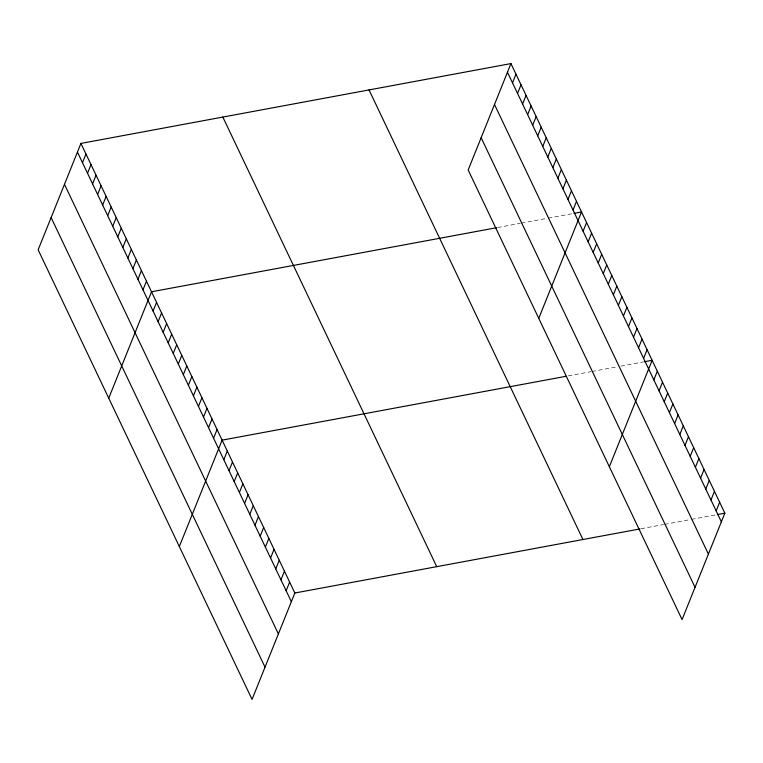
<?xml version="1.0" encoding="UTF-8"?>
<svg xmlns="http://www.w3.org/2000/svg" width="763" height="763" viewBox="0 0 763 763"><rect width="100%" height="100%" fill="white"/><g stroke="black" fill="none" stroke-linecap="round" stroke-linejoin="round"><path stroke-width="0.57" stroke-dasharray="3.81 2.86" d="M497.676 227.517L520.261 223.321M521.329 223.13L547.128 218.332M548.206 218.132L572.937 213.545M568.273 375.882L590.848 371.686M591.916 371.486L616.647 366.898M620.948 366.097L643.524 361.91M640.996 528.74L663.572 524.553M664.649 524.353L690.448 519.555M691.526 519.365L716.247 514.767"/><path stroke-width="1.14" d="M80.926 143.415L38.15 249.825L252.057 699.413L294.833 593.013L80.926 143.415L510.943 63.587L724.85 513.175L682.074 619.585L468.167 169.987L510.943 63.587M82.48 162.681L85.971 154.021M87.526 173.277L91.007 164.617M92.571 183.873L96.052 175.213M97.607 194.47L101.097 185.81M102.652 205.075L106.133 196.406M107.697 215.671L111.179 207.002M112.733 226.268L116.224 217.598M117.779 236.864L121.26 228.204M122.824 247.46L126.305 238.8M127.86 258.056L131.341 249.396M132.905 268.652L136.386 259.992M137.95 279.258L141.432 270.588M142.986 289.854L146.467 281.185M108.737 398.191L151.513 291.781L496.608 227.717M153.077 311.046L156.558 302.386M158.113 321.643L161.594 312.983M163.158 332.239L166.639 323.579M168.203 342.835L171.685 334.175M173.239 353.431L176.72 344.771M178.284 364.037L181.766 355.367M183.32 374.633L186.811 365.963M188.366 385.229L191.847 376.56M193.411 395.825L196.892 387.165M198.447 406.421L201.937 397.761M203.492 417.018L206.973 408.358M208.537 427.614L212.019 418.954M213.573 438.22L217.064 429.55M179.324 546.556L222.1 440.146L566.117 376.283M223.817 459.736L227.298 451.067M229.005 470.647L232.496 461.987M234.203 481.567L237.684 472.907M239.401 492.488L242.882 483.828M244.589 503.408L248.08 494.739M249.787 514.329L253.268 505.659M254.985 525.24L258.466 516.58M260.173 536.16L263.664 527.5M265.371 547.081L268.853 538.42M270.569 558.001L274.051 549.331M275.758 568.921L279.248 560.252M280.956 579.832L284.437 571.172M286.154 590.753L289.635 582.093M512.507 82.843L515.988 74.183M517.543 93.439L521.034 84.779M522.588 104.045L526.069 95.375M527.634 114.641L531.115 105.971M532.669 125.237L536.16 116.567M537.715 135.833L541.196 127.173M542.76 146.429L546.241 137.769M547.796 157.025L551.287 148.365M552.841 167.622L556.322 158.962M557.887 178.218L561.368 169.558M562.922 188.823L566.404 180.154M567.968 199.42L571.449 190.75M573.013 210.016L576.494 201.346M538.754 318.352L581.53 211.952L574.005 213.344M583.094 231.208L586.575 222.548M588.139 241.804L591.621 233.144M593.175 252.4L596.656 243.74M598.221 263.006L601.702 254.337M603.266 273.602L606.747 264.933M608.302 284.198L611.783 275.529M613.347 294.795L616.828 286.135M618.383 305.391L621.874 296.731M623.428 315.987L626.909 307.327M628.474 326.583L631.955 317.923M633.509 337.189L637 328.519M638.555 347.785L642.036 339.115M643.6 358.381L647.081 349.712M609.351 466.718L652.127 360.317L644.601 361.71M653.834 379.898L657.315 371.228M659.032 390.818L662.513 382.149M664.22 401.729L667.711 393.069M669.418 412.649L672.899 403.989M674.616 423.57L678.097 414.91M679.804 434.49L683.295 425.821M685.002 445.411L688.484 436.741M690.2 456.322L693.681 447.662M695.389 467.242L698.879 458.582M700.587 478.163L704.068 469.503M705.785 489.083L709.266 480.413M710.973 500.003L714.464 491.334M716.171 510.914L719.652 502.254M294.833 593.013L639.919 528.94M717.325 514.567L724.85 513.175M507.462 72.247L721.369 521.835M494.5 104.502L708.398 554.091M481.138 137.731L695.045 587.329M369.034 89.929L582.942 539.517M222.834 117.073L436.732 566.661M77.445 152.085L291.342 601.673M64.473 184.341L278.381 633.929M51.121 217.569L265.019 667.158"/></g></svg>
